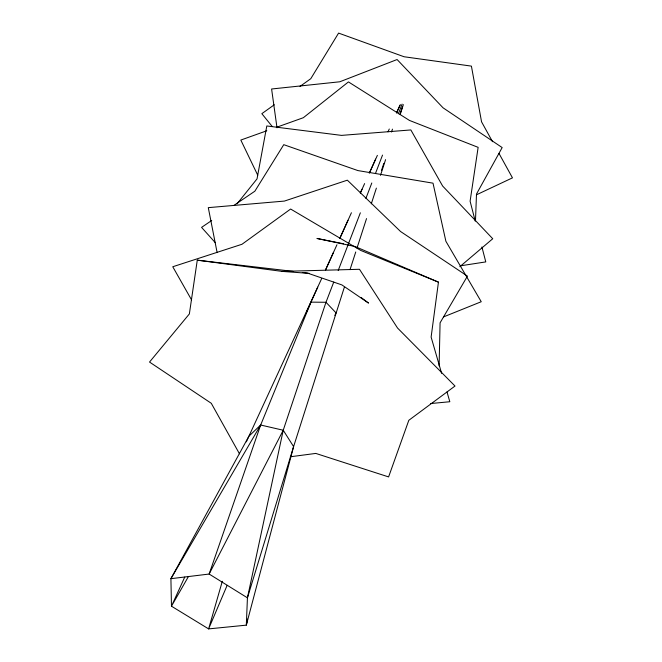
<?xml version="1.0" encoding="UTF-8"?>
<svg xmlns="http://www.w3.org/2000/svg" width="662" height="662" viewBox="0 0 662 662"><rect width="100%" height="100%" fill="white"/><g stroke="black" fill="none" stroke-linecap="round" stroke-linejoin="round"><path stroke-width="0.99" d="M439.113 365.879L440.081 322.824L467.438 276.12L400.593 231.535L347.343 180.172L284.412 201.074L208.29 207.645L217.128 252.611M475.49 220.653L476.499 194.024L502.168 147.568L443.068 107.823L397.092 59.53L339.796 81.782L271.602 88.998L277.006 127.799M343.595 243.79L316.949 238.452L355.047 246.512L438.451 282.144L431.119 337.082L441.604 373.327M293.117 271.387L197.276 260.158L189.365 313.929L149.529 362.056L211.277 403.29L239.47 453.793M247.588 619.086L246.314 625.151L208.613 628.9L171.475 606.202L170.912 578.687L248.912 436.208L321.649 278.611M333.747 282.078L325.985 302.277L283.228 430.234L247.431 597.827L246.314 625.151L293.597 446.602L344.314 287.349M222.316 581.277L208.613 628.9L227.149 585.332M350.024 269.666L355.742 251.982M357.008 248.051L366.533 218.576M371.291 203.838L376.372 188.124M380.501 175.347L385.582 159.633M400.179 114.435L403.357 104.613M381.552 170.258L383.819 163.39M400.303 113.392L402.57 106.524M283.228 430.234L209.142 574.045L247.431 597.827L293.597 446.602L283.228 430.234L260.663 425.021L209.142 574.045L170.912 578.687L260.663 425.021L311.016 302.137L325.985 302.277L336.056 312.894L334.823 315.468M338.183 270.535L360.351 212.816M365.896 198.385L371.804 182.993M375.503 173.378L382.52 155.098M391.391 132.019L392.5 129.131M398.408 113.74L402.107 104.116M325.472 270.146L336.958 244.741M339.937 238.155L351.423 212.75M360.36 192.998L364.613 183.589M369.288 173.237L377.373 155.363M388.006 131.837L389.281 129.016M400.336 104.555L396.513 113.02L399.906 105.498M306.266 312.538L317.76 287.126M325.423 270.187L333.507 252.305M339.896 238.196L347.98 220.314M360.327 193.023L362.023 189.258M369.686 172.319L375.644 159.145M184.739 577.09L171.475 606.202L188.356 576.676M246.338 441.844L248.912 436.208L260.663 425.021M237.112 203.755L257.038 178.864L266.811 125.962L341.518 135.387L410.854 129.942L442.646 186.047L492.743 238.742L459.825 266.695M274.283 104.786L261.838 113.674L272.14 126.392M299.994 86.416L310.776 78.704L338.588 33.1L404.093 56.758L471.41 66.117L481.555 121.825L492.528 141.709M211.724 220.487L201.571 227.38L215.324 242.697M233.711 205.559L254.853 191.202L283.766 144.672L357.885 170.573L433.014 183.167L445.882 241.266L481.241 301.731L443.466 316.941M476.4 194.835L512.471 177.855L499.007 153.46M266.794 130.77L240.819 140.063L257.733 175.19M276.418 127.336L303.353 117.704L348.452 81.914L409.472 120.434L478.138 147.353L470.103 201.215L475.242 221.116M460.421 265.826L485.776 261.904L481.919 246.984M290.328 456.772L315.791 453.42L388.602 476.921L408.818 420.296L455.009 386.037L397.531 328.021L359.491 269.285L282.053 271.395L197.276 260.158M430.474 403.563L449.821 401.735L446.991 391.937M282.053 271.395L309.419 273.398M302.294 272.463L307.391 273.058L341.882 284.908L368.519 303.072L361.096 297.486M438.451 282.144L360.881 250.493L290.626 209.035L242.002 244.261L172.765 266.753L191.55 299.886"/></g></svg>
